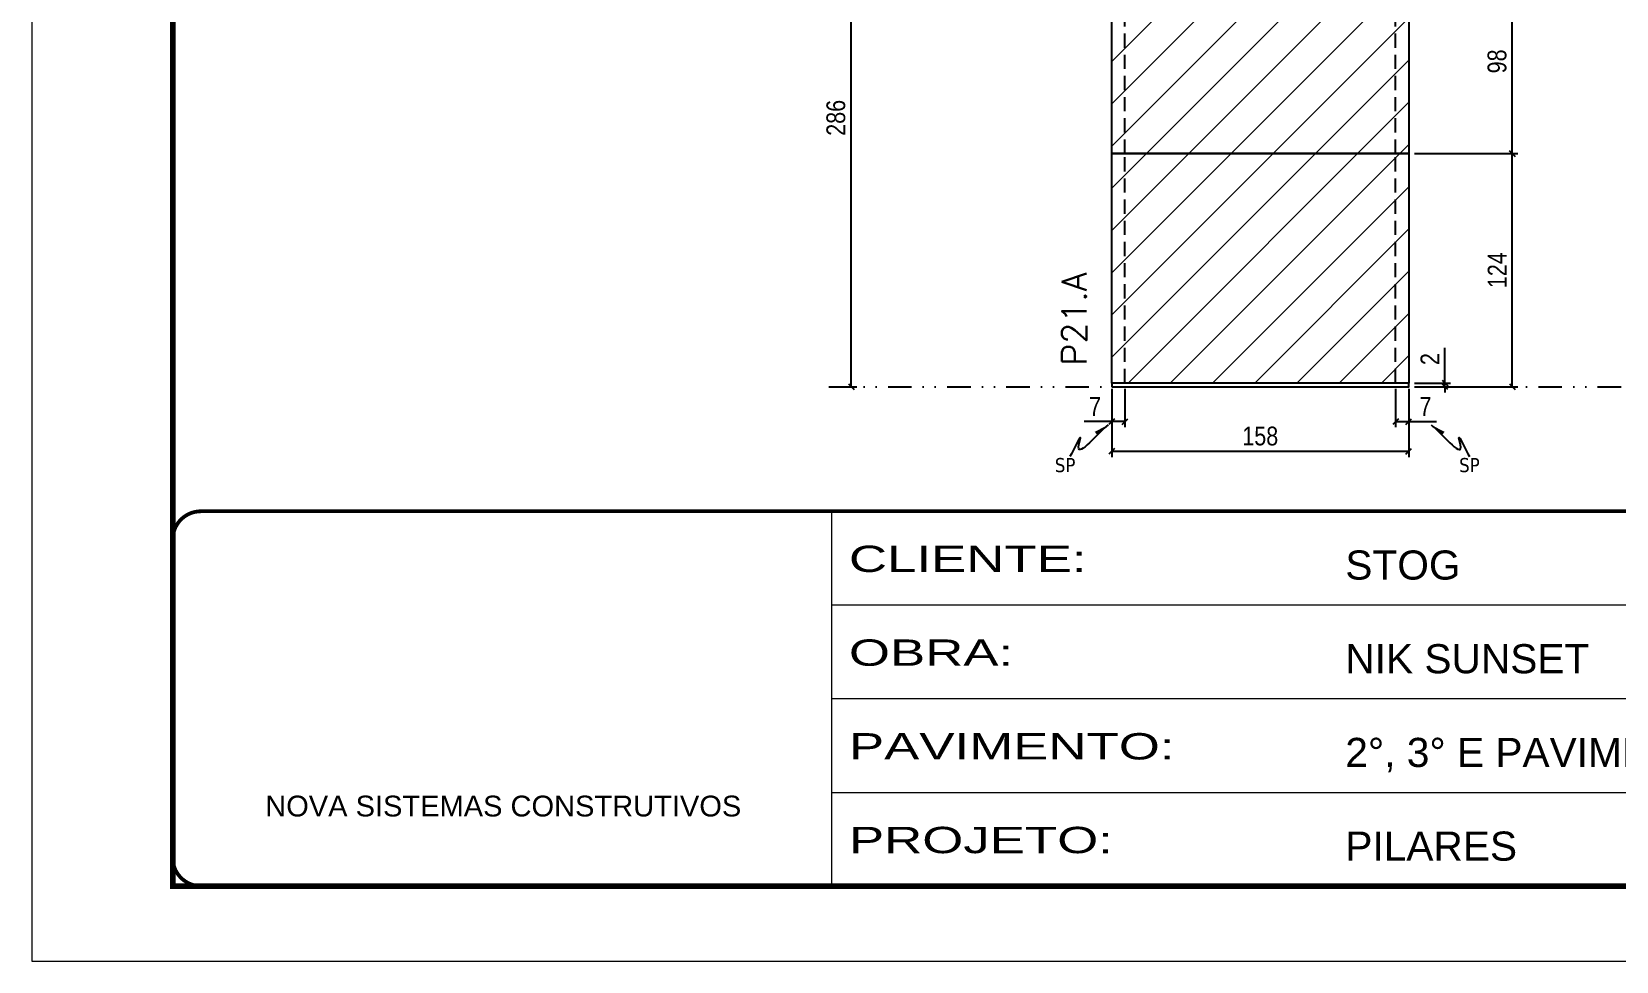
# Model space of a CAD drawing. Extents: x 808 to 7089, y -98 to 17032.
# Drawn here: x 2407 to 3250, y 9091 to 9585 of the extents above; entities that cross this region are included whole.
import ezdxf

# ---------------------------------------------------------------- set-up
doc = ezdxf.new("R2010")
doc.units = 0
for name, pattern in [('CONTINUO', [0]), ('DASHED', [0.75, 0.5, -0.25]), ('DIVIDE2', [0.625, 0.25, -0.125, 0, -0.125, 0, -0.125]), ('HIDDEN', [0.375, 0.25, -0.125])]:
    doc.linetypes.add(name, pattern=pattern)
for name, color, linetype in [('COTA', 241, 'Continuous'), ('Nível', 160, 'Continuous'), ('Painéis', 200, 'Continuous'), ('Sarrafo de Pressão', 42, 'HIDDEN'), ('texto', 7, 'Continuous')]:
    doc.layers.add(name, color=color, linetype=linetype)
for name, color, linetype, lineweight in [('Folhas', 255, 'Continuous', 9), ('REAPROVEITAMENTO', 251, 'Continuous', 9), ('SARRAFO DE PRESSAO', 251, 'DASHED', 9), ('Texto Seção', 7, 'Continuous', 15)]:
    doc.layers.add(name, color=color, linetype=linetype, lineweight=lineweight)
doc.styles.add('ARIAL', font='arial.ttf')
doc.styles.add('COTA TECNICA', font='techl___.ttf', dxfattribs={"height": 10})
doc.styles.add('COTA TECNICA-50', font='techl___.ttf', dxfattribs={"height": 10})
doc.styles.add('REGUA-120', font='ROMANS.shx', dxfattribs={"height": 15})
doc.styles.get("Standard").update_dxf_attribs({"font": 'arial.ttf'})
doc.styles.add('Tecnologia', font='')
doc.styles.get('Tecnologia').set_extended_font_data('Forgotten Futurist')
doc.dimstyles.new('COTA PAINEL-50', dxfattribs={"dimtxt": 10, "dimasz": 3, "dimexe": 3, "dimexo": 3, "dimgap": 3, "dimtad": 1, "dimdec": 1, "dimzin": 12, "dimdsep": 46, "dimtxsty": 'COTA TECNICA-50', "dimblk1": 'OBLIQUE', "dimblk2": 'OBLIQUE', "dimsah": 1, "dimcen": 0.9, "dimclrd": 4, "dimclre": 4, "dimclrt": 240, "dimadec": 1, "dimazin": 3, "dimtfac": 1, "dimtdec": 1, "dimtmove": 0, "dimatfit": 3, "dimfxl": 1, "dimtolj": 1, "dimtzin": 12, "dimarcsym": 0})
doc.dimstyles.new('PAINEL', dxfattribs={"dimtxt": 10, "dimasz": 3, "dimexe": 3, "dimexo": 3, "dimgap": 3, "dimtad": 1, "dimdec": 1, "dimzin": 12, "dimdsep": 46, "dimtxsty": 'COTA TECNICA', "dimblk1": 'OBLIQUE', "dimblk2": 'OBLIQUE', "dimsah": 1, "dimcen": 0.9, "dimclrd": 4, "dimclre": 4, "dimclrt": 240, "dimadec": 1, "dimazin": 3, "dimtfac": 1, "dimtdec": 1, "dimtmove": 0, "dimatfit": 3, "dimfxl": 1, "dimtolj": 1, "dimtzin": 12, "dimarcsym": 0})
doc.dimstyles.get("Standard").update_dxf_attribs({"dimtxt": 0.18, "dimasz": 0.18, "dimexe": 0.18, "dimexo": 0.0625, "dimgap": 0.09, "dimtad": 0, "dimtih": 1, "dimtoh": 1, "dimdec": 4, "dimzin": 0, "dimdsep": 46, "dimtxsty": 'Standard', "dimcen": 0.09, "dimadec": 0, "dimazin": 0, "dimtfac": 1, "dimtdec": 4, "dimtofl": 0, "dimtmove": 0, "dimatfit": 3, "dimfxl": 1, "dimtolj": 1, "dimtzin": 0, "dimarcsym": 0})

# ---------------------------------------------------------------- blocks, each defined once
blk = doc.blocks.new('9999999999')
at = {"color": 30, "linetype": 'CONTINUO'}
for p, q in [((98564.56, 34230.21), (98564.56, 34429.45)), ((98564.56, 34379.64), (99583.98, 34379.64)), ((98564.56, 34329.83), (99487.98, 34329.83)), ((98564.56, 34280.02), (99487.98, 34280.02))]:
    blk.add_line(p, q, dxfattribs=at)
at = {"color": 30, "linetype": 'CONTINUO', "const_width": 2}
blk.add_lwpolyline([(99583.98, 34230.21), (99583.98, 34414.45, 0.414214), (99568.98, 34429.45), (98228.98, 34429.45, 0.414214), (98213.98, 34414.45), (98213.98, 34245.21, 0.414214), (98228.98, 34230.21), (99583.98, 34230.21)], format="xyb", dxfattribs=at)
at = {"layer": 'Folhas'}
blk.add_lwpolyline([(98138.98, 34190.21), (99623.98, 34190.21), (99623.98, 35240.21), (98138.98, 35240.21)], close=True, dxfattribs=at)
at = {"layer": 'Folhas', "color": 30, "const_width": 3}
blk.add_lwpolyline([(98213.98, 34230.21), (99583.98, 34230.21), (99583.98, 35200.21), (98213.98, 35200.21)], close=True, dxfattribs=at)
at = {"color": 7, "linetype": 'Continuous', "ltscale": 5, "style": 'ARIAL'}
for s, height, p in [('STOG', 15.483, (98837.68, 34393.13)), ('NIK SUNSET', 15.483, (98837.68, 34343.32)), ('2°, 3° E PAVIMENTO TIPO', 15.4829, (98837.68, 34293.51)), ('NOVA SISTEMAS CONSTRUTIVOS', 11.0592, (98263.19, 34267.21)), ('PILARES', 15.483, (98837.68, 34243.7))]:
    blk.add_text(s, height=height, dxfattribs=at).set_placement(p)
at = {"layer": 'Folhas', "color": 7, "style": 'Tecnologia', "width": 1.5}
for s, p in [('CLIENTE:', (98573.65, 34397.17)), ('OBRA:', (98573.65, 34347.31)), ('PAVIMENTO:', (98573.65, 34297.5)), ('PROJETO:', (98573.65, 34247.69))]:
    blk.add_text(s, height=14, dxfattribs=at).set_placement(p)
blk = doc.blocks.new('_Oblique')
at = {"color": 0, "linetype": 'ByBlock', "lineweight": -2}
blk.add_line((-0.5, -0.5), (0.5, 0.5), dxfattribs=at)
blk = doc.blocks.new('*D1834')
at = {"layer": 'COTA', "color": 4, "lineweight": -2, "transparency": 16777216}
for p, q in [((2833.71, 9682.44), (2845.57, 9682.44)), ((2842.57, 9396.44), (2842.57, 9682.44)), ((2833.71, 9396.44), (2845.57, 9396.44))]:
    blk.add_line(p, q, dxfattribs=at)
at = {"layer": 'Defpoints', "color": 0, "transparency": 16777216}
for p in [(2830.71, 9682.44), (2842.57, 9682.44), (2830.71, 9396.44)]:
    blk.add_point(p, dxfattribs=at)
at = {"layer": 'COTA', "color": 4, "lineweight": -2, "transparency": 16777216, "xscale": 3, "yscale": 3, "zscale": 3}
for p, rotation in [((2842.57, 9682.44), 90), ((2842.57, 9396.44), 270)]:
    blk.add_blockref('_Oblique', p, dxfattribs=dict(at, rotation=rotation))
at = {"layer": 'COTA', "color": 240, "transparency": 16777216, "insert": (2834.44, 9539.44), "char_height": 10, "attachment_point": 5, "rotation": 90, "style": 'COTA TECNICA-50'}
blk.add_mtext('\\A1;286', dxfattribs=at)
blk = doc.blocks.new('*D962')
at = {"layer": 'COTA', "color": 4, "lineweight": -2, "transparency": 16777216}
for p, q in [((2981.12, 9395.44), (2981.12, 9359.08)), ((3139.12, 9395.44), (3139.12, 9359.08)), ((3139.12, 9362.08), (2981.12, 9362.08))]:
    blk.add_line(p, q, dxfattribs=at)
at = {"layer": 'Defpoints', "color": 0, "transparency": 16777216}
for p in [(2981.12, 9398.44), (3139.12, 9398.44), (2981.12, 9362.08)]:
    blk.add_point(p, dxfattribs=at)
at = {"layer": 'COTA', "color": 4, "lineweight": -2, "transparency": 16777216, "xscale": 3, "yscale": 3, "zscale": 3, "rotation": 180}
blk.add_blockref('_Oblique', (2981.12, 9362.08), dxfattribs=at)
at = {"layer": 'COTA', "color": 4, "lineweight": -2, "transparency": 16777216, "xscale": 3, "yscale": 3, "zscale": 3}
blk.add_blockref('_Oblique', (3139.12, 9362.08), dxfattribs=at)
at = {"layer": 'COTA', "color": 240, "transparency": 16777216, "insert": (3060.12, 9370.21), "char_height": 10, "attachment_point": 5, "style": 'COTA TECNICA'}
blk.add_mtext('\\A1;158', dxfattribs=at)
blk = doc.blocks.new('*D963')
at = {"layer": 'COTA', "color": 4, "lineweight": -2, "transparency": 16777216}
for p, q in [((3132.12, 9395.44), (3132.12, 9374.93)), ((3139.12, 9393.44), (3139.12, 9374.93)), ((3132.12, 9377.93), (3139.12, 9377.93)), ((3139.12, 9377.93), (3153.85, 9377.93))]:
    blk.add_line(p, q, dxfattribs=at)
at = {"layer": 'Defpoints', "color": 0, "transparency": 16777216}
for p in [(3132.12, 9398.44), (3139.12, 9396.44), (3139.12, 9377.93)]:
    blk.add_point(p, dxfattribs=at)
at = {"layer": 'COTA', "color": 4, "lineweight": -2, "transparency": 16777216, "xscale": 3, "yscale": 3, "zscale": 3, "rotation": 180}
blk.add_blockref('_Oblique', (3132.12, 9377.93), dxfattribs=at)
at = {"layer": 'COTA', "color": 4, "lineweight": -2, "transparency": 16777216, "xscale": 3, "yscale": 3, "zscale": 3}
blk.add_blockref('_Oblique', (3139.12, 9377.93), dxfattribs=at)
at = {"layer": 'COTA', "color": 240, "transparency": 16777216, "insert": (3147.99, 9386), "char_height": 10, "attachment_point": 5, "style": 'COTA TECNICA-50'}
blk.add_mtext('\\A1;7', dxfattribs=at)
blk = doc.blocks.new('*D964')
at = {"layer": 'COTA', "color": 4, "lineweight": -2, "transparency": 16777216}
for p, q in [((2981.12, 9393.44), (2981.12, 9374.93)), ((2988.12, 9395.44), (2988.12, 9374.93)), ((2981.12, 9377.93), (2966.39, 9377.93)), ((2988.12, 9377.93), (2981.12, 9377.93))]:
    blk.add_line(p, q, dxfattribs=at)
at = {"layer": 'Defpoints', "color": 0, "transparency": 16777216}
for p in [(2988.12, 9398.44), (2981.12, 9396.44), (2981.12, 9377.93)]:
    blk.add_point(p, dxfattribs=at)
at = {"layer": 'COTA', "color": 4, "lineweight": -2, "transparency": 16777216, "xscale": 3, "yscale": 3, "zscale": 3, "rotation": 180}
blk.add_blockref('_Oblique', (2981.12, 9377.93), dxfattribs=at)
at = {"layer": 'COTA', "color": 4, "lineweight": -2, "transparency": 16777216, "xscale": 3, "yscale": 3, "zscale": 3}
blk.add_blockref('_Oblique', (2988.12, 9377.93), dxfattribs=at)
at = {"layer": 'COTA', "color": 240, "transparency": 16777216, "insert": (2972.25, 9386), "char_height": 10, "attachment_point": 5, "style": 'COTA TECNICA-50'}
blk.add_mtext('\\A1;7', dxfattribs=at)
blk = doc.blocks.new('*D965')
at = {"layer": 'COTA', "color": 4, "linetype": 'ByBlock', "lineweight": -2, "transparency": 16777216}
for p, q in [((3142.12, 9520.44), (3197.2, 9520.44)), ((3194.2, 9396.44), (3194.2, 9520.44)), ((3142.12, 9396.44), (3197.2, 9396.44))]:
    blk.add_line(p, q, dxfattribs=at)
at = {"layer": 'Defpoints', "color": 0, "linetype": 'ByBlock', "transparency": 16777216}
for p in [(3139.12, 9520.44), (3194.2, 9520.44), (3139.12, 9396.44)]:
    blk.add_point(p, dxfattribs=at)
at = {"layer": 'COTA', "color": 4, "linetype": 'ByBlock', "lineweight": -2, "transparency": 16777216, "xscale": 3, "yscale": 3, "zscale": 3}
for p, rotation in [((3194.2, 9520.44), 90), ((3194.2, 9396.44), 270)]:
    blk.add_blockref('_Oblique', p, dxfattribs=dict(at, rotation=rotation))
at = {"layer": 'COTA', "color": 240, "linetype": 'ByBlock', "transparency": 16777216, "insert": (3186.13, 9458.44), "char_height": 10, "attachment_point": 5, "rotation": 90, "style": 'COTA TECNICA'}
blk.add_mtext('\\A1;124', dxfattribs=at)
blk = doc.blocks.new('*D966')
at = {"layer": 'COTA', "color": 4, "lineweight": -2, "transparency": 16777216}
for p, q in [((3158.38, 9398.44), (3158.38, 9417.24)), ((3142.12, 9398.44), (3161.38, 9398.44)), ((3158.38, 9396.44), (3158.38, 9398.44)), ((3142.12, 9396.44), (3161.38, 9396.44)), ((3158.38, 9396.44), (3158.38, 9393.44))]:
    blk.add_line(p, q, dxfattribs=at)
at = {"layer": 'Defpoints', "color": 0, "transparency": 16777216}
for p in [(3139.12, 9398.44), (3139.12, 9396.44), (3158.38, 9396.44)]:
    blk.add_point(p, dxfattribs=at)
at = {"layer": 'COTA', "color": 4, "lineweight": -2, "transparency": 16777216, "xscale": 3, "yscale": 3, "zscale": 3}
for p, rotation in [((3158.38, 9398.44), 270), ((3158.38, 9396.44), 90)]:
    blk.add_blockref('_Oblique', p, dxfattribs=dict(at, rotation=rotation))
at = {"layer": 'COTA', "color": 240, "transparency": 16777216, "insert": (3150.38, 9411.19), "char_height": 10, "attachment_point": 5, "rotation": 90, "style": 'COTA TECNICA-50'}
blk.add_mtext('\\A1;2', dxfattribs=at)
blk = doc.blocks.new('*D967')
at = {"layer": 'COTA', "color": 4, "linetype": 'ByBlock', "lineweight": -2, "transparency": 16777216}
for p, q in [((3142.12, 9520.44), (3197.2, 9520.44)), ((3194.2, 9396.44), (3194.2, 9520.44)), ((3142.12, 9396.44), (3197.2, 9396.44))]:
    blk.add_line(p, q, dxfattribs=at)
at = {"layer": 'Defpoints', "color": 0, "linetype": 'ByBlock', "transparency": 16777216}
for p in [(3139.12, 9520.44), (3194.2, 9520.44), (3139.12, 9396.44)]:
    blk.add_point(p, dxfattribs=at)
at = {"layer": 'COTA', "color": 4, "linetype": 'ByBlock', "lineweight": -2, "transparency": 16777216, "xscale": 3, "yscale": 3, "zscale": 3}
for p, rotation in [((3194.2, 9520.44), 90), ((3194.2, 9396.44), 270)]:
    blk.add_blockref('_Oblique', p, dxfattribs=dict(at, rotation=rotation))
at = {"layer": 'COTA', "color": 240, "linetype": 'ByBlock', "transparency": 16777216, "insert": (3186.13, 9458.44), "char_height": 10, "attachment_point": 5, "rotation": 90, "style": 'COTA TECNICA'}
blk.add_mtext('\\A1;124', dxfattribs=at)
blk = doc.blocks.new('*D968')
at = {"layer": 'COTA', "color": 4, "lineweight": -2, "transparency": 16777216}
for p, q in [((3142.12, 9618.44), (3197.2, 9618.44)), ((3194.2, 9520.44), (3194.2, 9618.44)), ((3142.12, 9520.44), (3197.2, 9520.44))]:
    blk.add_line(p, q, dxfattribs=at)
at = {"layer": 'Defpoints', "color": 0, "transparency": 16777216}
for p in [(3139.12, 9618.44), (3194.2, 9618.44), (3139.12, 9520.44)]:
    blk.add_point(p, dxfattribs=at)
at = {"layer": 'COTA', "color": 4, "lineweight": -2, "transparency": 16777216, "xscale": 3, "yscale": 3, "zscale": 3}
for p, rotation in [((3194.2, 9618.44), 90), ((3194.2, 9520.44), 270)]:
    blk.add_blockref('_Oblique', p, dxfattribs=dict(at, rotation=rotation))
at = {"layer": 'COTA', "color": 240, "transparency": 16777216, "insert": (3186.1, 9569.44), "char_height": 10, "attachment_point": 5, "rotation": 90, "style": 'COTA TECNICA-50'}
blk.add_mtext('\\A1;98', dxfattribs=at)

msp = doc.modelspace()

# ---------------------------------------------------------------- hatches: boundary and pattern name
at = {"layer": 'REAPROVEITAMENTO', "linetype": 'ByBlock'}
h = msp.add_hatch(dxfattribs=at)
h.set_pattern_fill('ANSI31', color=256, scale=5, style=2)
h.set_pattern_definition([(45, (-609.055, 344.037), (-11.22532, 11.22532), [])])
h.paths.add_polyline_path([(3139.12, 9618.44), (2981.12, 9618.44), (2981.12, 9398.44), (3139.12, 9398.44)])

# ---------------------------------------------------------------- linework, layer by layer
at = {"layer": 'Nível', "color": 4, "linetype": 'DIVIDE2', "ltscale": 50}
msp.add_line((2830.71, 9396.44), (3851.67, 9396.44), dxfattribs=at)
at = {"layer": 'Painéis'}
for points in [[(2981.12, 9618.44), (3139.12, 9618.44), (3139.12, 9520.44), (2981.12, 9520.44)], [(2981.12, 9520.44), (3139.12, 9520.44), (3139.12, 9398.44), (2981.12, 9398.44)], [(2981.12, 9396.44), (3139.12, 9396.44), (3139.12, 9398.44), (2981.12, 9398.44)]]:
    msp.add_lwpolyline(points, close=True, dxfattribs=at)
at = {"layer": 'Sarrafo de Pressão', "ltscale": 30}
for p, q in [((2988.12, 9520.44), (2988.12, 9618.44)), ((3132.12, 9520.44), (3132.12, 9618.44)), ((2988.12, 9398.44), (2988.12, 9520.44)), ((3132.12, 9398.44), (3132.12, 9520.44))]:
    msp.add_line(p, q, dxfattribs=at)

# ---------------------------------------------------------------- block references
at = {"layer": 'SARRAFO DE PRESSAO', "color": 6, "linetype": 'ByBlock'}
msp.add_blockref('9999999999', (-95732.31, -25099.18), dxfattribs=at)

# ---------------------------------------------------------------- texts
at = {"layer": 'texto', "color": 0, "char_height": 7.5, "attachment_point": 5}
for insert in [(2956.34, 9354.76), (3171.37, 9354.76)]:
    msp.add_mtext('{\\fTahoma|b0|i0|c0|p34;\\C4;SP}', dxfattribs=dict(at, insert=insert))
at = {"layer": 'Texto Seção', "insert": (2967.65, 9407.69), "char_height": 13, "width": 285.3299, "attachment_point": 7, "rotation": 90, "style": 'REGUA-120'}
msp.add_mtext('P21.A', dxfattribs=at)

# ---------------------------------------------------------------- dimensions: what is measured, and where the dimension line sits
at = {"layer": 'COTA'}
for base, p1, p2, angle, picture, middle in [((2842.57, 9682.44), (2830.71, 9396.44), (2830.71, 9682.44), 90, '*D1834', (2834.44, 9539.44)), ((3194.2, 9618.44), (3139.12, 9520.44), (3139.12, 9618.44), 90, '*D968', (3186.1, 9569.44)), ((2981.12, 9377.93), (2988.12, 9398.44), (2981.12, 9396.44), 180, '*D964', (2972.25, 9386))]:
    dim = msp.add_linear_dim(base=base, p1=p1, p2=p2, angle=angle, dimstyle='COTA PAINEL-50', dxfattribs=at)
    dim.commit()
    dim.dimension.update_dxf_attribs({"geometry": picture, "text_midpoint": middle})
at = {"layer": 'COTA', "linetype": 'ByBlock'}
for picture in ['*D965', '*D967']:
    dim = msp.add_aligned_dim(p1=(3139.12, 9396.44), p2=(3139.12, 9520.44), distance=-55.08, dimstyle='PAINEL', dxfattribs=at)
    dim.commit()
    dim.dimension.update_dxf_attribs({"geometry": picture, "text_midpoint": (3186.13, 9458.44)})
at = {"layer": 'COTA'}
dim = msp.add_linear_dim(base=(3158.38, 9396.44), p1=(3139.12, 9398.44), p2=(3139.12, 9396.44), angle=90, dimstyle='COTA PAINEL-50', dxfattribs=at)
dim.commit()
dim.dimension.update_dxf_attribs({"geometry": '*D966', "text_midpoint": (3158.38, 9411.19), "dimtype": 160})
dim = msp.add_linear_dim(base=(2981.12, 9362.08), p1=(3139.12, 9398.44), p2=(2981.12, 9398.44), angle=180, dimstyle='PAINEL', override={"dimarcsym": 2}, dxfattribs=at)
dim.commit()
dim.dimension.update_dxf_attribs({"geometry": '*D962', "text_midpoint": (3060.12, 9370.21)})
dim = msp.add_linear_dim(base=(3139.12, 9377.93), p1=(3132.12, 9398.44), p2=(3139.12, 9396.44), dimstyle='COTA PAINEL-50', dxfattribs=at)
dim.commit()
dim.dimension.update_dxf_attribs({"geometry": '*D963', "text_midpoint": (3147.99, 9386)})

# ---------------------------------------------------------------- leaders
at = {"layer": 'COTA', "path_type": 1}
for points in [[(2979.29, 9376.26), (2963.51, 9364.42), (2964.43, 9369.23), (2958.88, 9359.45)], [(3150.95, 9376.26), (3166.73, 9364.42), (3165.81, 9369.23), (3171.36, 9359.45)]]:
    msp.add_leader(points, dimstyle='Standard', override={"dimasz": 8}, dxfattribs=at)

doc.saveas('drawing.dxf')
